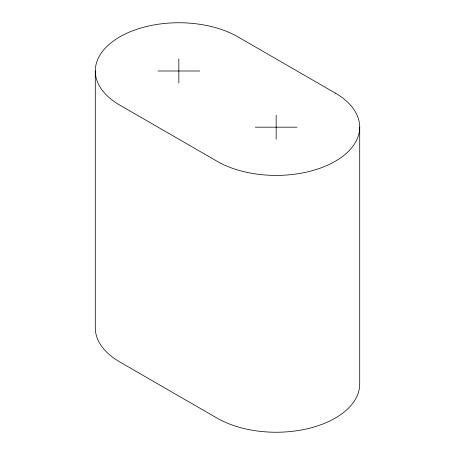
<?xml version="1.0" encoding="UTF-8"?>
<svg xmlns="http://www.w3.org/2000/svg" width="455" height="455" viewBox="0 0 455 455"><rect width="100%" height="100%" fill="white"/><g stroke="black" fill="none" stroke-linecap="round" stroke-linejoin="round"><path stroke-width="0.68" d="M157.993 70.991L199.694 70.991M255.306 127.172L297.007 127.172M359.712 127.172L359.712 384.009A83.555 48.241 0 0 1 308.132 428.576A83.555 48.241 0 0 1 217.075 418.122L119.762 361.941A83.555 48.241 0 0 1 95.288 327.827L95.288 70.991M276.157 115.132L276.157 139.213M178.843 58.951L178.843 83.032M335.238 93.059L237.925 36.878A83.555 48.241 0 0 0 119.762 36.878A83.555 48.241 0 0 0 119.762 105.099L217.075 161.28A83.555 48.241 0 0 0 335.238 161.28A83.555 48.241 0 0 0 335.238 93.059"/></g></svg>
